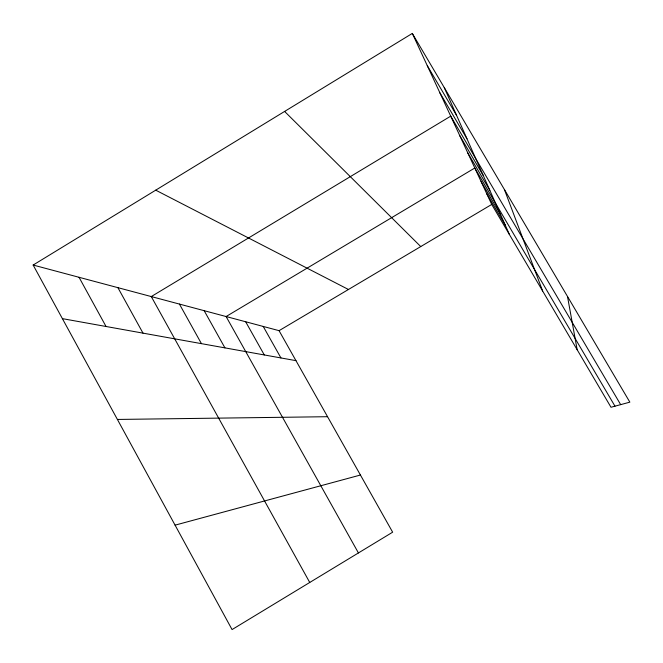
<?xml version="1.0" encoding="UTF-8"?>
<svg xmlns="http://www.w3.org/2000/svg" width="663" height="663" viewBox="0 0 663 663"><rect width="100%" height="100%" fill="white"/><g stroke="black" fill="none" stroke-linecap="round" stroke-linejoin="round"><path stroke-width="0.99" d="M33.15 265.043L279.065 330.671L392.645 532.19L232.058 629.577L33.15 265.043L412.311 33.423L629.85 402.151L610.996 407.256L491.722 204.444L412.311 33.423M279.065 330.671L491.722 204.444M175.082 525.154L360.432 475.031M117.401 419.447L327.555 416.704M62.397 318.638L295.963 360.647M155.722 190.165L348.448 289.482M284.609 111.434L420.748 246.57M427.287 65.678L456.583 115.362M439.925 92.895L466.967 138.782M620.667 404.637L450.724 116.149L151.272 296.568L309.745 582.47M459.807 135.708L483.294 175.596M467.763 152.855L489.824 190.322M614.974 406.179L474.799 168.004L226.1 316.533L358.426 552.942M481.065 181.48L500.722 214.903M486.667 193.563L505.322 225.271M263.219 326.436L280.938 357.945M245.658 321.754L264.288 354.945M204.171 310.682L224.931 347.868M179.424 304.077L201.436 343.641M117.906 287.659L143.001 333.133M79.03 277.283L106.039 326.486M444.268 87.582L509.457 234.603M504.402 189.519L542.641 291.016M567.495 296.452L577.158 349.716"/></g></svg>
